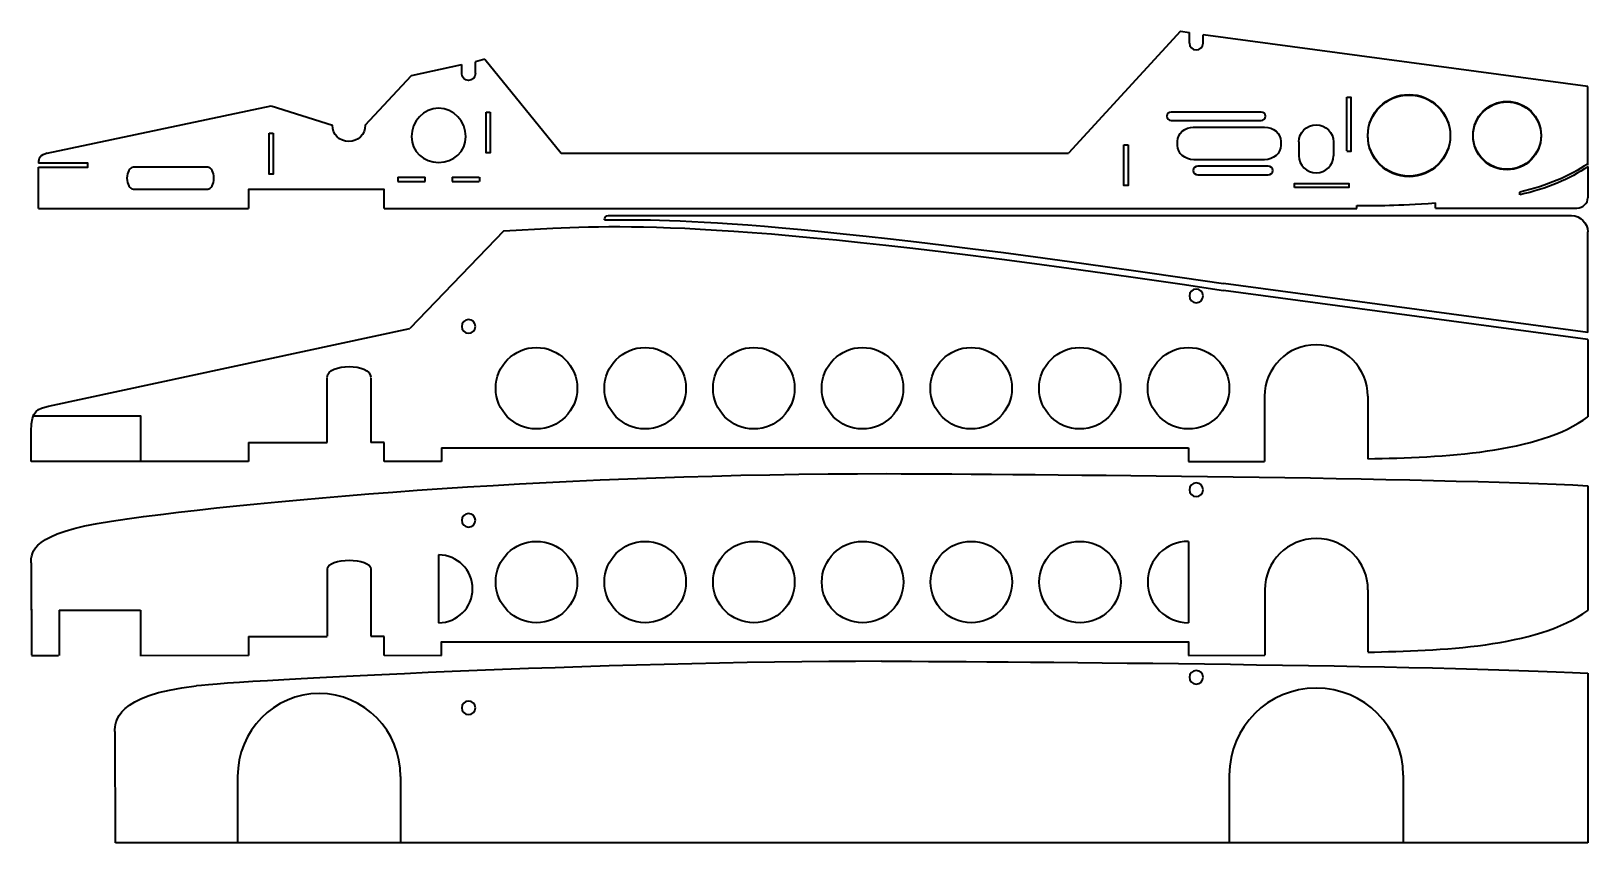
# Model space of a CAD drawing. Header units: inches. Extents: x 9 to 582, y -300 to -1.
import ezdxf

# ---------------------------------------------------------------- set-up
doc = ezdxf.new("R2010")
doc.units = ezdxf.units.IN
doc.header["$MEASUREMENT"] = 0
doc.layers.add('sideviews', color=7, linetype='Continuous')

# ---------------------------------------------------------------- blocks, each defined once
blk = doc.blocks.new('block 2')
at = {"layer": 'sideviews', "color": 3, "lineweight": 35}
blk.add_open_spline([(69.81, -242.06), (86.6, -240.09), (220.09, -233), (322.06, -233)], degree=3, dxfattribs=at)

msp = doc.modelspace()

# ---------------------------------------------------------------- linework, layer by layer
at = {"layer": 'sideviews', "color": 1, "lineweight": 35}
for points in [[(432, -1), (390.88, -46)], [(432, -1), (435.35, -1.5)], [(435.35, -5.43), (435.35, -1.5)], [(582, -21.35), (440.35, -2.36)], [(440.35, -5.43), (440.35, -2.36)], [(176, -11.35), (172.5, -12.35)], [(176, -11.35), (204.05, -46)], [(149, -17.35), (167.5, -13.31)], [(167.5, -16.65), (167.5, -13.31)], [(172.5, -16.65), (172.5, -12.35)], [(132.01, -35.66), (149, -17.35)], [(582, -50.35), (582, -21.35)], [(14.96, -46), (97.39, -28.47)], [(97.39, -28.47), (119.87, -35.66)], [(493.25, -45.11), (493.25, -25.35)], [(493.25, -25.35), (494.75, -25.35), (494.75, -45.35), (493.25, -45.35)], [(178, -30.83), (178, -45.87), (176.48, -45.87), (176.48, -30.83)], [(176.48, -30.83), (178, -30.83)], [(98.14, -38.62), (98.14, -53.66), (96.63, -53.66), (96.63, -38.62)], [(96.63, -38.62), (98.14, -38.62)], [(436.76, -36.35), (462.95, -36.35)], [(412.75, -42.85), (412.75, -57.85), (411.25, -57.85), (411.25, -42.85)], [(411.25, -42.85), (412.75, -42.85)], [(430.93, -43.12), (430.93, -41.58)], [(475.6, -41.79), (475.6, -46.91)], [(488.4, -41.79), (488.4, -46.91)], [(11.69, -51.15), (29.89, -51.15), (29.89, -49.65), (11.69, -49.65)], [(11.69, -66.35), (11.69, -51.15)], [(204.05, -46), (390.88, -46)], [(462.95, -48.35), (436.98, -48.35)], [(582, -50.85), (582, -62.39)], [(144, -54.85), (153.99, -54.85)], [(144, -56.35), (154, -56.35)], [(144.04, -56.35), (144.04, -54.85)], [(153.99, -56.35), (153.99, -54.85)], [(164.03, -54.85), (164, -56.35)], [(164, -54.85), (173.93, -54.85)], [(164, -56.35), (173.93, -56.35)], [(174, -54.85), (174, -56.35)], [(474, -58.6), (474, -57.1), (494, -57.1), (494, -58.6), (474, -58.6)], [(139, -66.35), (139, -59.35), (89.03, -59.35), (89, -66.35)], [(556.99, -61.32), (557, -60.27)], [(11.69, -66.35), (88.97, -66.35)], [(139, -66.35), (497, -66.35)], [(497, -66.35), (497, -65.21)], [(525.88, -66.19), (525.88, -64.27)], [(577.95, -66.35), (525.88, -66.35)]]:
    msp.add_lwpolyline(points, dxfattribs=at)
at = {"layer": 'sideviews', "color": 6, "lineweight": 35}
for points in [[(183, -74.53), (201, -73.53)], [(221.5, -68.97), (575.94, -68.97)], [(183, -74.53), (148.43, -110.53)], [(582, -112), (581.94, -74.97)], [(582, -112), (447.86, -94)], [(582, -114.53), (447.86, -96.53)], [(15.42, -139.14), (148.43, -110.53)], [(582, -114.53), (582, -143.03)], [(118.02, -152.54), (118.02, -128.7)], [(134.02, -128.7), (134.02, -152.54)], [(463, -135.51), (463, -159.53)], [(501, -135.51), (501, -158.51)], [(49.33, -159.54), (49.33, -142.84), (9.75, -142.83)], [(89, -152.49), (118.02, -152.54)], [(89, -152.53), (89, -159.53)], [(138.96, -152.54), (134.02, -152.54)], [(139, -159.53), (139, -152.53)], [(160, -154.53), (435, -154.53)], [(160, -154.53), (160, -159.54)], [(435, -154.53), (435, -159.53)], [(89, -159.47), (49.33, -159.54)], [(160, -159.54), (139, -159.53)], [(435, -159.53), (463, -159.53)]]:
    msp.add_lwpolyline(points, dxfattribs=at)
at = {"layer": 'sideviews', "color": 7, "lineweight": 35}
for points in [[(9, -159.47), (9, -148.34)], [(49.33, -159.54), (9, -159.47)]]:
    msp.add_lwpolyline(points, dxfattribs=at)
at = {"layer": 'sideviews', "color": 3, "lineweight": 35}
for points in [[(582, -168.44), (582, -214.37)], [(435, -188.94), (435, -218.92)], [(159, -193.93), (159, -218.91)], [(9, -196.87), (9.08, -230.87)], [(9, -196.87), (9, -214.24)], [(118.06, -223.88), (118.06, -199.19)], [(134.06, -199.19), (134.06, -223.88)], [(463.07, -206.85), (463.07, -230.87)], [(501.07, -206.85), (501, -229.67)], [(19.29, -214.24), (49.29, -214.24)], [(19.29, -214.24), (19.29, -230.94)], [(49.29, -214.24), (49.29, -230.78)], [(89, -223.94), (89, -230.94)], [(89, -223.94), (118, -223.94)], [(139, -223.94), (134, -223.94)], [(139, -230.94), (139, -223.94)], [(160, -230.94), (160, -225.94), (435, -225.94), (435, -230.94)], [(9.08, -230.94), (19.08, -230.94)], [(49.04, -230.84), (89, -230.94)], [(139, -230.87), (160, -230.94)], [(435, -230.94), (463.07, -230.87)], [(581.94, -237.5), (581.94, -300)], [(39.86, -259), (39.94, -300)], [(450, -275), (450, -300)], [(514, -275), (514, -300)], [(85, -275.56), (85, -300)], [(145, -275.56), (145, -300)], [(582, -300), (40, -300)]]:
    msp.add_lwpolyline(points, dxfattribs=at)
at = {"layer": 'sideviews', "color": 1, "lineweight": 35}
for points, knots in [([(435.35, -5.43), (435.35, -6.81), (436.47, -7.93), (437.85, -7.93), (439.23, -7.93), (440.35, -6.81), (440.35, -5.43)], [0, 0, 0, 0, 1, 1, 1, 2, 2, 2, 2]), ([(172.5, -16.65), (172.5, -18.03), (171.38, -19.15), (170, -19.15), (168.62, -19.15), (167.5, -18.03), (167.5, -16.65)], [0, 0, 0, 0, 1, 1, 1, 2, 2, 2, 2]), ([(501, -39.37), (501, -31.07), (507.79, -24.34), (516.17, -24.34), (524.54, -24.34), (531.34, -31.07), (531.34, -39.37)], [0, 0, 0, 0, 1, 1, 1, 2, 2, 2, 2]), ([(501, -39.59), (501, -31.28), (507.79, -24.55), (516.17, -24.55), (524.54, -24.55), (531.34, -31.28), (531.34, -39.59)], [0, 0, 0, 0, 1, 1, 1, 2, 2, 2, 2]), ([(539.76, -39.37), (539.76, -32.47), (545.36, -26.87), (552.26, -26.87), (559.17, -26.87), (564.76, -32.47), (564.76, -39.37)], [0, 0, 0, 0, 1, 1, 1, 2, 2, 2, 2]), ([(539.76, -39.59), (539.76, -32.69), (545.36, -27.09), (552.26, -27.09), (559.17, -27.09), (564.76, -32.69), (564.76, -39.59)], [0, 0, 0, 0, 1, 1, 1, 2, 2, 2, 2]), ([(169, -39.85), (169, -34.33), (164.52, -29.35), (159, -29.35), (153.48, -29.35), (149, -34.33), (149, -39.85)], [0, 0, 0, 0, 1, 1, 1, 2, 2, 2, 2]), ([(463.31, -32.35), (463.31, -33.21), (462.6, -33.9), (461.73, -33.9), (461.73, -33.9), (428.57, -33.9), (428.57, -33.9), (427.7, -33.9), (427, -33.21), (427, -32.35), (427, -32.35), (427, -32.35), (427, -32.35), (427, -31.49), (427.7, -30.8), (428.57, -30.8), (428.57, -30.8), (461.73, -30.8), (461.73, -30.8), (462.6, -30.8), (463.31, -31.49), (463.31, -32.35), (463.31, -32.35), (463.31, -32.35), (463.31, -32.35)], [0, 0, 0, 0, 1, 1, 1, 2, 2, 2, 3, 3, 3, 4, 4, 4, 5, 5, 5, 6, 6, 6, 7, 7, 7, 8, 8, 8, 8]), ([(149, -39.85), (149, -45.37), (153.48, -49.35), (159, -49.35), (164.52, -49.35), (169, -45.37), (169, -39.85)], [0, 0, 0, 0, 1, 1, 1, 2, 2, 2, 2]), ([(462.95, -36.35), (466.29, -36.35), (469, -38.69), (469, -41.58), (469, -41.58), (469, -43.12), (469, -43.12), (469, -46.01), (466.29, -48.35), (462.95, -48.35)], [0, 0, 0, 0, 1, 1, 1, 2, 2, 2, 3, 3, 3, 3]), ([(475.6, -41.79), (475.6, -38.34), (478.47, -35.54), (482, -35.54), (485.53, -35.54), (488.4, -38.34), (488.4, -41.79)], [0, 0, 0, 0, 1, 1, 1, 2, 2, 2, 2]), ([(531.34, -39.37), (531.34, -47.67), (524.54, -54.41), (516.17, -54.41), (507.79, -54.41), (501, -47.67), (501, -39.37)], [0, 0, 0, 0, 1, 1, 1, 2, 2, 2, 2]), ([(531.34, -39.59), (531.34, -47.89), (524.54, -54.63), (516.17, -54.63), (507.79, -54.63), (501, -47.89), (501, -39.59)], [0, 0, 0, 0, 1, 1, 1, 2, 2, 2, 2]), ([(564.76, -39.37), (564.76, -46.27), (559.17, -51.87), (552.26, -51.87), (545.36, -51.87), (539.76, -46.27), (539.76, -39.37)], [0, 0, 0, 0, 1, 1, 1, 2, 2, 2, 2]), ([(564.76, -39.59), (564.76, -46.49), (559.17, -52.09), (552.26, -52.09), (545.36, -52.09), (539.76, -46.49), (539.76, -39.59)], [0, 0, 0, 0, 1, 1, 1, 2, 2, 2, 2]), ([(76.28, -55.16), (76.28, -57.37), (75.25, -59.16), (73.98, -59.16), (73.98, -59.16), (46.58, -59.16), (46.58, -59.16), (45.31, -59.16), (44.28, -57.37), (44.28, -55.16), (44.28, -55.16), (44.28, -55.16), (44.28, -55.16), (44.28, -52.95), (45.31, -51.16), (46.58, -51.16), (46.58, -51.16), (73.98, -51.16), (73.98, -51.16), (75.25, -51.16), (76.28, -52.95), (76.28, -55.16), (76.28, -55.16), (76.28, -55.16), (76.28, -55.16)], [0, 0, 0, 0, 1, 1, 1, 2, 2, 2, 3, 3, 3, 4, 4, 4, 5, 5, 5, 6, 6, 6, 7, 7, 7, 8, 8, 8, 8]), ([(466.01, -52.35), (466.01, -53.21), (465.24, -53.9), (464.3, -53.9), (464.3, -53.9), (438.48, -53.9), (438.48, -53.9), (437.53, -53.9), (436.76, -53.21), (436.76, -52.35), (436.76, -52.35), (436.76, -52.35), (436.76, -52.35), (436.76, -51.49), (437.53, -50.8), (438.48, -50.8), (438.48, -50.8), (464.3, -50.8), (464.3, -50.8), (465.24, -50.8), (466.01, -51.49), (466.01, -52.35), (466.01, -52.35), (466.01, -52.35), (466.01, -52.35)], [0, 0, 0, 0, 1, 1, 1, 2, 2, 2, 3, 3, 3, 4, 4, 4, 5, 5, 5, 6, 6, 6, 7, 7, 7, 8, 8, 8, 8]), ([(475.6, -46.91), (475.6, -50.36), (478.47, -53.16), (482, -53.16), (485.53, -53.16), (488.4, -50.36), (488.4, -46.91)], [0, 0, 0, 0, 1, 1, 1, 2, 2, 2, 2])]:
    msp.add_open_spline(points, degree=3, knots=knots, dxfattribs=at)
for points in [[(125.94, -41.67), (122.59, -41.67), (119.87, -38.98), (119.87, -35.66)], [(132.01, -35.66), (132.01, -38.98), (129.29, -41.67), (125.94, -41.67)], [(430.93, -41.58), (430.93, -38.69), (433.64, -36.35), (436.98, -36.35)], [(436.98, -48.35), (433.64, -48.35), (430.93, -46.01), (430.93, -43.12)], [(14.96, -46), (12.15, -46.68), (11.69, -47.82), (11.69, -49.65)], [(582, -50.85), (575.34, -55.55), (566.97, -58.98), (556.99, -61.32)], [(582, -49.81), (575.35, -54.51), (566.97, -57.94), (557, -60.27)], [(577.95, -66.19), (580.19, -66.19), (582, -64.38), (582, -62.39)], [(497, -65.21), (504.91, -65.32), (511.29, -65.21), (525.88, -64.27)]]:
    msp.add_open_spline(points, degree=3, dxfattribs=at)
at = {"layer": 'sideviews', "color": 6, "lineweight": 35}
for points in [[(201, -73.53), (233.46, -72.15), (282.02, -71.59), (447.86, -96.53)], [(220, -70.47), (220, -69.64), (220.68, -68.97), (221.5, -68.97)], [(220, -70.48), (239.04, -70.48), (282.01, -69.08), (447.86, -94.01)], [(575.94, -68.97), (579.26, -68.97), (581.94, -71.66), (581.94, -74.97)], [(482, -116.53), (471.51, -116.53), (463, -125.02), (463, -135.51)], [(501, -135.51), (501, -125.02), (492.49, -116.53), (482, -116.53)], [(118.02, -128.46), (118.02, -123.21), (134.02, -123.26), (134.02, -128.46)], [(9, -148.34), (9, -140.36), (11.69, -140.04), (15.42, -139.14)], [(501, -158.51), (528.46, -157.94), (563.97, -156.62), (582, -143.03)]]:
    msp.add_open_spline(points, degree=3, dxfattribs=at)
for points in [[(440.35, -98.53), (440.35, -99.91), (439.23, -101.03), (437.85, -101.03), (436.47, -101.03), (435.35, -99.91), (435.35, -98.53), (435.35, -97.15), (436.47, -96.03), (437.85, -96.03), (439.23, -96.03), (440.35, -97.15), (440.35, -98.53)], [(172.5, -109.78), (172.5, -111.16), (171.38, -112.28), (170, -112.28), (168.62, -112.28), (167.5, -111.16), (167.5, -109.78), (167.5, -108.4), (168.62, -107.28), (170, -107.28), (171.38, -107.28), (172.5, -108.4), (172.5, -109.78)], [(172.5, -109.78), (172.5, -111.16), (171.38, -112.28), (170, -112.28), (168.62, -112.28), (167.5, -111.16), (167.5, -109.78), (167.5, -108.4), (168.62, -107.28), (170, -107.28), (171.38, -107.28), (172.5, -108.4), (172.5, -109.78)], [(180, -132.53), (180, -140.82), (186.72, -147.53), (195, -147.53), (203.28, -147.53), (210, -140.82), (210, -132.53), (210, -124.25), (203.28, -117.53), (195, -117.53), (186.72, -117.53), (180, -124.25), (180, -132.53)], [(250, -132.53), (250, -124.25), (243.28, -117.53), (235, -117.53), (226.72, -117.53), (220, -124.25), (220, -132.53), (220, -140.82), (226.72, -147.53), (235, -147.53), (243.28, -147.53), (250, -140.82), (250, -132.53)], [(260, -132.53), (260, -140.82), (266.72, -147.53), (275, -147.53), (283.28, -147.53), (290, -140.82), (290, -132.53), (290, -124.25), (283.28, -117.53), (275, -117.53), (266.72, -117.53), (260, -124.25), (260, -132.53)], [(330, -132.53), (330, -124.25), (323.28, -117.53), (315, -117.53), (306.71, -117.53), (300, -124.25), (300, -132.53), (300, -140.82), (306.71, -147.53), (315, -147.53), (323.28, -147.53), (330, -140.82), (330, -132.53)], [(340, -132.53), (340, -140.82), (346.72, -147.53), (355, -147.53), (363.28, -147.53), (370, -140.82), (370, -132.53), (370, -124.25), (363.28, -117.53), (355, -117.53), (346.72, -117.53), (340, -124.25), (340, -132.53)], [(410, -132.53), (410, -124.25), (403.28, -117.53), (395, -117.53), (386.72, -117.53), (380, -124.25), (380, -132.53), (380, -140.82), (386.72, -147.53), (395, -147.53), (403.28, -147.53), (410, -140.82), (410, -132.53)], [(450, -132.53), (450, -124.25), (443.28, -117.53), (435, -117.53), (426.72, -117.53), (420, -124.25), (420, -132.53), (420, -140.82), (426.72, -147.53), (435, -147.53), (443.28, -147.53), (450, -140.82), (450, -132.53)]]:
    msp.add_open_spline(points, degree=3, knots=[0, 0, 0, 0, 1, 1, 1, 2, 2, 2, 3, 3, 3, 4, 4, 4, 4], dxfattribs=at)
at = {"layer": 'sideviews', "color": 3, "lineweight": 35}
for points in [[(38.53, -181.44), (98.66, -172.87), (207.92, -164), (324, -164)], [(324, -164), (376.63, -164.17), (525.25, -165.44), (582, -168.44)], [(9, -196.87), (9, -192.78), (9.08, -185.93), (38.53, -181.44)], [(118.06, -199.19), (118.06, -194.76), (134.06, -194.8), (134.06, -199.19)], [(171.5, -206.42), (171.5, -199.52), (165.9, -193.93), (159, -193.93)], [(159, -218.91), (165.9, -218.91), (171.5, -213.32), (171.5, -206.42)], [(501, -229.77), (527.54, -229.11), (562.86, -228.18), (582, -214.37)], [(322, -233.06), (374.82, -233.23), (525.05, -234.5), (582, -237.5)], [(39.86, -259), (39.86, -255.45), (39.86, -245.61), (69.76, -242.11)]]:
    msp.add_open_spline(points, degree=3, dxfattribs=at)
for points, knots in [([(440.35, -169.94), (440.35, -171.32), (439.23, -172.44), (437.85, -172.44), (436.47, -172.44), (435.35, -171.32), (435.35, -169.94), (435.35, -168.56), (436.47, -167.44), (437.85, -167.44), (439.23, -167.44), (440.35, -168.56), (440.35, -169.94)], [0, 0, 0, 0, 1, 1, 1, 2, 2, 2, 3, 3, 3, 4, 4, 4, 4]), ([(440.35, -169.94), (440.35, -171.32), (439.23, -172.44), (437.85, -172.44), (436.47, -172.44), (435.35, -171.32), (435.35, -169.94), (435.35, -168.56), (436.47, -167.44), (437.85, -167.44), (439.23, -167.44), (440.35, -168.56), (440.35, -169.94)], [0, 0, 0, 0, 1, 1, 1, 2, 2, 2, 3, 3, 3, 4, 4, 4, 4]), ([(172.5, -181.19), (172.5, -182.57), (171.38, -183.69), (170, -183.69), (168.62, -183.69), (167.5, -182.57), (167.5, -181.19), (167.5, -179.81), (168.62, -178.69), (170, -178.69), (171.38, -178.69), (172.5, -179.81), (172.5, -181.19)], [0, 0, 0, 0, 1, 1, 1, 2, 2, 2, 3, 3, 3, 4, 4, 4, 4]), ([(172.5, -181.19), (172.5, -182.57), (171.38, -183.69), (170, -183.69), (168.62, -183.69), (167.5, -182.57), (167.5, -181.19), (167.5, -179.81), (168.62, -178.69), (170, -178.69), (171.38, -178.69), (172.5, -179.81), (172.5, -181.19)], [0, 0, 0, 0, 1, 1, 1, 2, 2, 2, 3, 3, 3, 4, 4, 4, 4]), ([(210.01, -203.92), (210.01, -195.65), (203.29, -188.94), (195.01, -188.94), (186.72, -188.94), (180, -195.65), (180, -203.92), (180, -212.2), (186.72, -218.91), (195.01, -218.91), (203.29, -218.91), (210.01, -212.2), (210.01, -203.92)], [0, 0, 0, 0, 1, 1, 1, 2, 2, 2, 3, 3, 3, 4, 4, 4, 4]), ([(250.02, -203.95), (250.02, -195.67), (243.3, -188.95), (235.01, -188.95), (226.72, -188.95), (220, -195.67), (220, -203.95), (220, -212.23), (226.72, -218.94), (235.01, -218.94), (243.3, -218.94), (250.02, -212.23), (250.02, -203.95)], [0, 0, 0, 0, 1, 1, 1, 2, 2, 2, 3, 3, 3, 4, 4, 4, 4]), ([(260.02, -203.95), (260.02, -212.23), (266.74, -218.94), (275.03, -218.94), (283.31, -218.94), (290.03, -212.23), (290.03, -203.95), (290.03, -195.67), (283.31, -188.95), (275.03, -188.95), (266.74, -188.95), (260.02, -195.67), (260.02, -203.95)], [0, 0, 0, 0, 1, 1, 1, 2, 2, 2, 3, 3, 3, 4, 4, 4, 4]), ([(330.05, -203.95), (330.05, -195.67), (323.33, -188.95), (315.04, -188.95), (306.75, -188.95), (300.03, -195.67), (300.03, -203.95), (300.03, -212.23), (306.75, -218.94), (315.04, -218.94), (323.33, -218.94), (330.05, -212.23), (330.05, -203.95)], [0, 0, 0, 0, 1, 1, 1, 2, 2, 2, 3, 3, 3, 4, 4, 4, 4]), ([(340.05, -203.95), (340.05, -212.23), (346.77, -218.94), (355.06, -218.94), (363.34, -218.94), (370.06, -212.23), (370.06, -203.95), (370.06, -195.67), (363.34, -188.95), (355.06, -188.95), (346.77, -188.95), (340.05, -195.67), (340.05, -203.95)], [0, 0, 0, 0, 1, 1, 1, 2, 2, 2, 3, 3, 3, 4, 4, 4, 4]), ([(410.08, -203.95), (410.08, -195.67), (403.36, -188.95), (395.07, -188.95), (386.78, -188.95), (380.06, -195.67), (380.06, -203.95), (380.06, -212.23), (386.78, -218.94), (395.07, -218.94), (403.36, -218.94), (410.08, -212.23), (410.08, -203.95)], [0, 0, 0, 0, 1, 1, 1, 2, 2, 2, 3, 3, 3, 4, 4, 4, 4]), ([(435, -188.94), (426.71, -188.94), (419.99, -195.65), (419.99, -203.93), (419.99, -212.21), (426.71, -218.92), (435, -218.92)], [0, 0, 0, 0, 1, 1, 1, 2, 2, 2, 2]), ([(501.07, -206.85), (501.07, -196.37), (492.56, -187.88), (482.07, -187.88), (471.58, -187.88), (463.07, -196.37), (463.07, -206.85)], [0, 0, 0, 0, 1, 1, 1, 2, 2, 2, 2]), ([(440.35, -239), (440.35, -240.38), (439.23, -241.5), (437.85, -241.5), (436.47, -241.5), (435.35, -240.38), (435.35, -239), (435.35, -237.62), (436.47, -236.5), (437.85, -236.5), (439.23, -236.5), (440.35, -237.62), (440.35, -239)], [0, 0, 0, 0, 1, 1, 1, 2, 2, 2, 3, 3, 3, 4, 4, 4, 4]), ([(145, -275.56), (145, -258.68), (131.57, -245), (115, -245), (98.43, -245), (85, -258.68), (85, -275.56)], [0, 0, 0, 0, 1, 1, 1, 2, 2, 2, 2]), ([(514, -275), (514, -257.33), (499.67, -243), (482, -243), (464.33, -243), (450, -257.33), (450, -275)], [0, 0, 0, 0, 1, 1, 1, 2, 2, 2, 2]), ([(172.5, -250.25), (172.5, -251.63), (171.38, -252.75), (170, -252.75), (168.62, -252.75), (167.5, -251.63), (167.5, -250.25), (167.5, -248.87), (168.62, -247.75), (170, -247.75), (171.38, -247.75), (172.5, -248.87), (172.5, -250.25)], [0, 0, 0, 0, 1, 1, 1, 2, 2, 2, 3, 3, 3, 4, 4, 4, 4])]:
    msp.add_open_spline(points, degree=3, knots=knots, dxfattribs=at)

# ---------------------------------------------------------------- block references
at = {"layer": 'sideviews'}
msp.add_blockref('block 2', (0, 0), dxfattribs=at)

doc.saveas('drawing.dxf')
